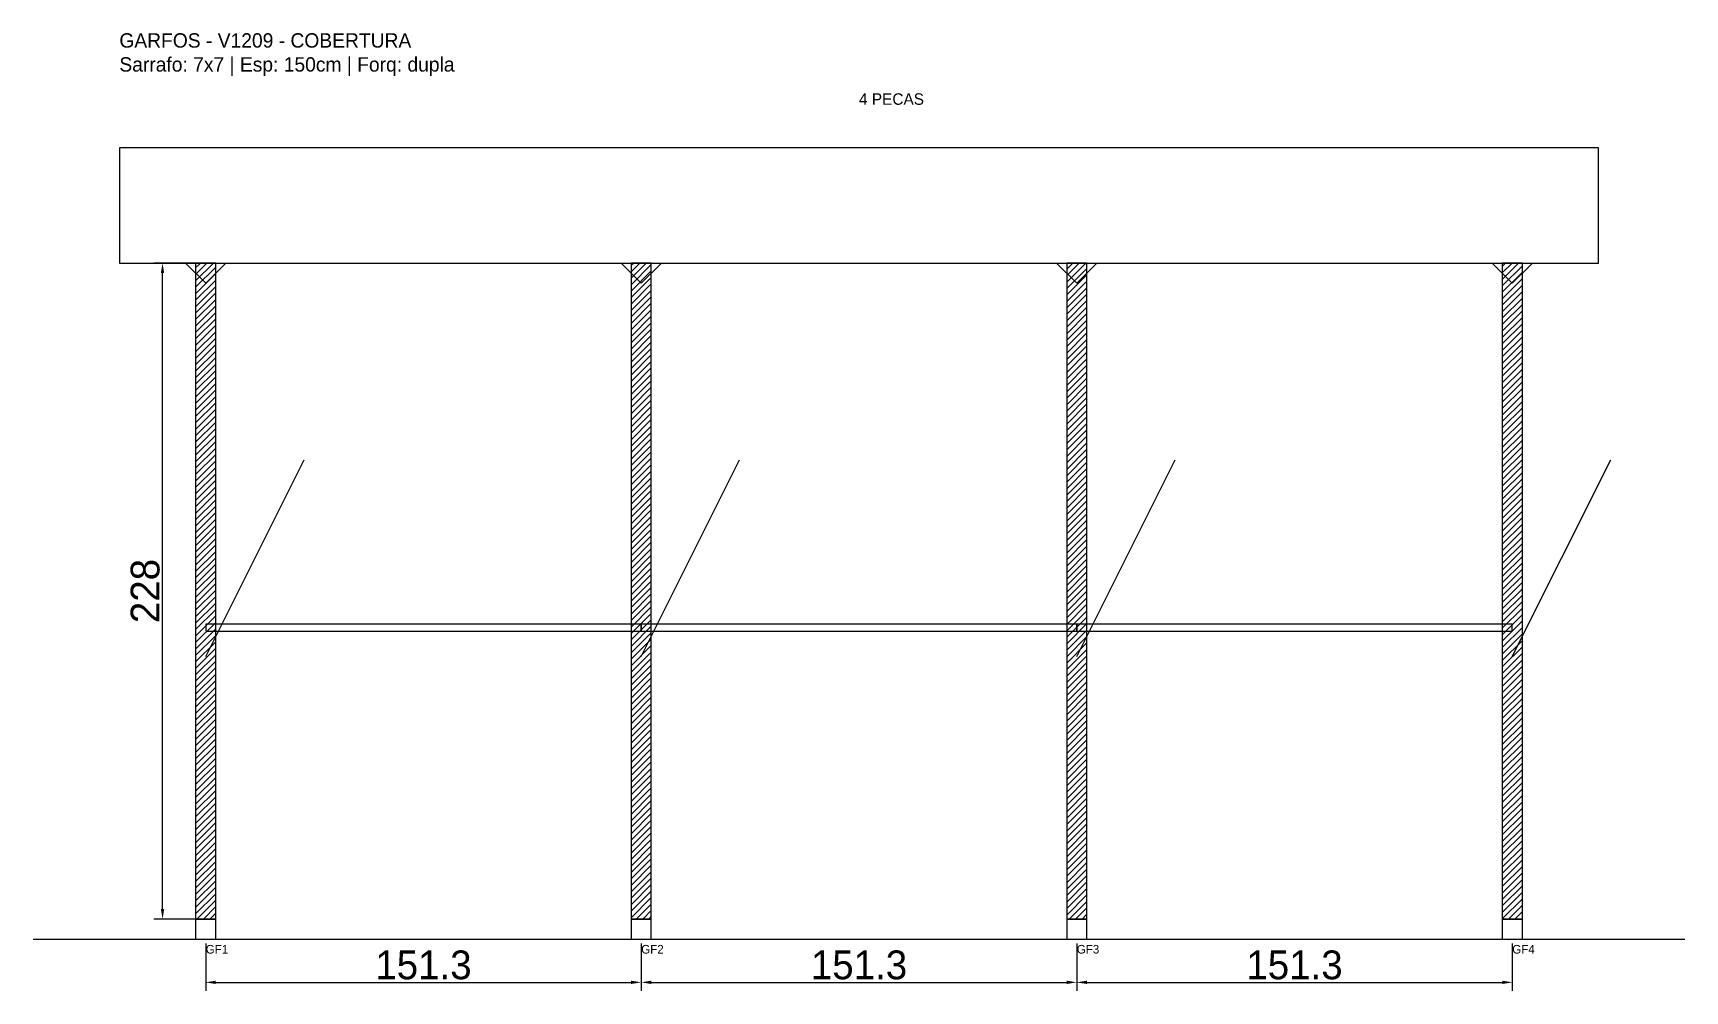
# Model space of a CAD drawing. Header units: metres. Extents: x -30 to 544, y -25 to 308.
import ezdxf

# ---------------------------------------------------------------- set-up
doc = ezdxf.new("R2010")
doc.units = ezdxf.units.M
for name, color, linetype in [('BARRA_ANCORAGEM', 1, 'Continuous'), ('COTA', 241, 'Continuous'), ('GARFOS OK', 3, 'Continuous'), ('NOME DA VIGA', 6, 'Continuous'), ('SARR_7x7', 40, 'Continuous'), ('TIRAS REESCORAMENTO', 252, 'Continuous'), ('VIGAS', 3, 'Continuous')]:
    doc.layers.add(name, color=color, linetype=linetype)
doc.dimstyles.new('EZ DXF', dxfattribs={"dimtxt": 10, "dimasz": 3.5, "dimexe": 3, "dimexo": 1.5, "dimgap": 1, "dimtad": 1, "dimdec": 1, "dimdsep": 46, "dimcen": 2.5, "dimazin": 3, "dimtfac": 1, "dimtmove": 0, "dimatfit": 3})

msp = doc.modelspace()

# ---------------------------------------------------------------- hatches: boundary and pattern name
at = {"layer": 'COTA'}
h = msp.add_hatch(dxfattribs=at)
h.set_pattern_fill('ANSI31', scale=0.5)
h.paths.add_polyline_path([(26.5, 0), (33.5, 0), (33.5, 228), (26.5, 228)])
h = msp.add_hatch(dxfattribs=at)
h.set_pattern_fill('ANSI31', scale=0.5)
h.paths.add_polyline_path([(177.83, 0), (184.83, 0), (184.83, 228), (177.83, 228)])
h = msp.add_hatch(dxfattribs=at)
h.set_pattern_fill('ANSI31', scale=0.5)
h.paths.add_polyline_path([(329.17, 0), (336.17, 0), (336.17, 228), (329.17, 228)])
h = msp.add_hatch(dxfattribs=at)
h.set_pattern_fill('ANSI31', scale=0.5)
h.paths.add_polyline_path([(480.5, 0), (487.5, 0), (487.5, 228), (480.5, 228)])

# ---------------------------------------------------------------- linework, layer by layer
at = {"layer": 'BARRA_ANCORAGEM'}
for p, q in [((30, 91.2), (64.2, 159.6)), ((181.33, 91.2), (215.53, 159.6)), ((332.67, 91.2), (366.87, 159.6)), ((484, 91.2), (518.2, 159.6))]:
    msp.add_line(p, q, dxfattribs=at)
at = {"layer": 'GARFOS OK'}
for p, q in [((30, 221), (23, 228)), ((23, 228), (37, 228)), ((30, 221), (37, 228)), ((181.33, 221), (174.33, 228)), ((174.33, 228), (188.33, 228)), ((181.33, 221), (188.33, 228)), ((332.67, 221), (325.67, 228)), ((325.67, 228), (339.67, 228)), ((332.67, 221), (339.67, 228)), ((484, 221), (477, 228)), ((477, 228), (491, 228)), ((484, 221), (491, 228))]:
    msp.add_line(p, q, dxfattribs=at)
at = {"layer": 'GARFOS OK', "linetype": 'CONTINUOUS'}
msp.add_line((-30, -7), (544, -7), dxfattribs=at)
at = {"layer": 'GARFOS OK'}
for points in [[(26.5, 0), (33.5, 0), (33.5, 228), (26.5, 228), (26.5, 0)], [(177.83, 0), (184.83, 0), (184.83, 228), (177.83, 228), (177.83, 0)], [(329.17, 0), (336.17, 0), (336.17, 228), (329.17, 228), (329.17, 0)], [(480.5, 0), (487.5, 0), (487.5, 228), (480.5, 228), (480.5, 0)]]:
    msp.add_lwpolyline(points, dxfattribs=at)
at = {"layer": 'SARR_7x7'}
for points in [[(26.5, -7), (33.5, -7), (33.5, 0), (26.5, 0), (26.5, -7)], [(177.83, -7), (184.83, -7), (184.83, 0), (177.83, 0), (177.83, -7)], [(329.17, -7), (336.17, -7), (336.17, 0), (329.17, 0), (329.17, -7)], [(480.5, -7), (487.5, -7), (487.5, 0), (480.5, 0), (480.5, -7)]]:
    msp.add_lwpolyline(points, dxfattribs=at)
at = {"layer": 'TIRAS REESCORAMENTO'}
for points in [[(30, 100), (181.33, 100), (181.33, 102.5), (30, 102.5), (30, 100)], [(181.33, 100), (332.67, 100), (332.67, 102.5), (181.33, 102.5), (181.33, 100)], [(332.67, 100), (484, 100), (484, 102.5), (332.67, 102.5), (332.67, 100)]]:
    msp.add_lwpolyline(points, dxfattribs=at)
at = {"layer": 'VIGAS'}
msp.add_lwpolyline([(0, 228), (514, 228), (514, 268), (0, 268), (0, 228)], dxfattribs=at)

# ---------------------------------------------------------------- texts
at = {"layer": 'NOME DA VIGA'}
for s, height, p in [('4 PECAS', 4, (257, 283)), ('GF1', 3, (30, -12)), ('GF2', 3, (181.33, -12)), ('GF3', 3, (332.67, -12)), ('GF4', 3, (484, -12))]:
    msp.add_text(s, height=height, dxfattribs=at).set_placement(p)
at = {"layer": 'NOME DA VIGA', "insert": (0, 293), "char_height": 5, "attachment_point": 7}
msp.add_mtext('GARFOS - V1209 - COBERTURA\\PSarrafo: 7x7 | Esp: 150cm | Forq: dupla', dxfattribs=at)

# ---------------------------------------------------------------- dimensions: what is measured, and where the dimension line sits
at = {"layer": 'COTA'}
msp.add_linear_dim(base=(15, 0), p1=(30, 0), p2=(30, 228), angle=90, dimstyle='EZ DXF', dxfattribs=at).render()
for base, p1, p2 in [((30, -22), (30, -7), (181.33, -7)), ((181.33, -22), (181.33, -7), (332.67, -7)), ((332.67, -22), (332.67, -7), (484, -7))]:
    msp.add_linear_dim(base=base, p1=p1, p2=p2, dimstyle='EZ DXF', dxfattribs=at).render()

doc.saveas('drawing.dxf')
